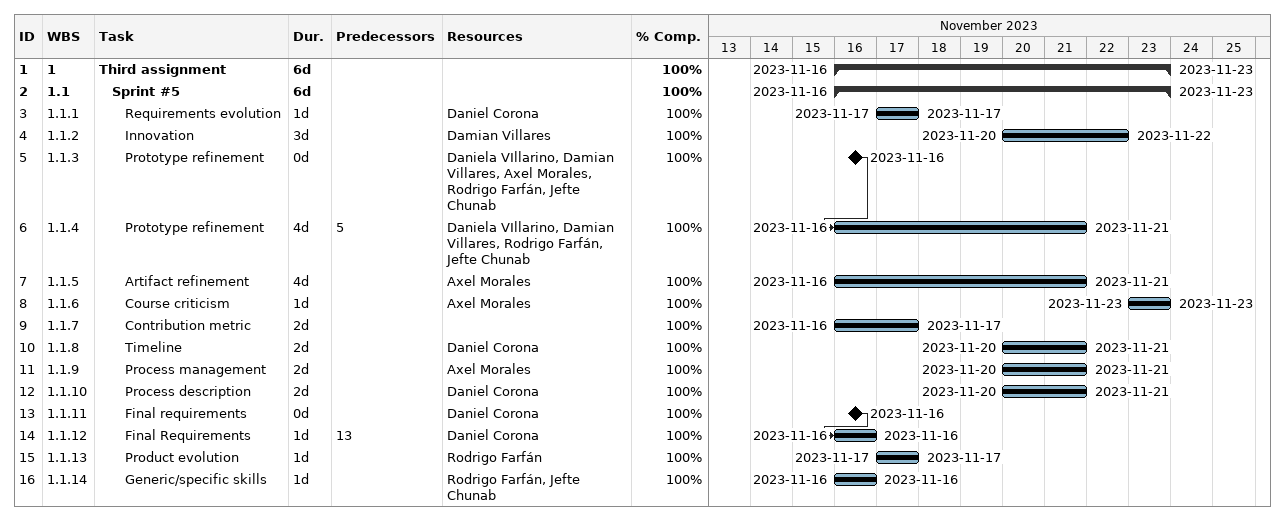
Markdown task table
| ID | WBS | Task | Duration | Start | Finish | Predecessors | Resources | % complete |
|---|---|---|---|---|---|---|---|---|
| 1 | 1 | **Third assignment** | 6d | 2023-11-16 | 2023-11-23 |  |  | 100 |
| 2 | 1.1 | **Sprint #5** | 6d | 2023-11-16 | 2023-11-23 |  |  | 100 |
| 3 | 1.1.1 | Requirements evolution | 1d | 2023-11-17 | 2023-11-17 |  | Daniel Corona | 100 |
| 4 | 1.1.2 | Innovation | 3d | 2023-11-20 | 2023-11-22 |  | Damian Villares | 100 |
| 5 | 1.1.3 | Prototype refinement | 0d | 2023-11-16 | 2023-11-16 |  | Daniela VIllarino, Damian Villares, Axel Morales, Rodrigo Farfán, Jefte Chunab | 100 |
| 6 | 1.1.4 | Prototype refinement | 4d | 2023-11-16 | 2023-11-21 | 5 | Daniela VIllarino, Damian Villares, Rodrigo Farfán, Jefte Chunab | 100 |
| 7 | 1.1.5 | Artifact refinement | 4d | 2023-11-16 | 2023-11-21 |  | Axel Morales | 100 |
| 8 | 1.1.6 | Course criticism | 1d | 2023-11-23 | 2023-11-23 |  | Axel Morales | 100 |
| 9 | 1.1.7 | Contribution metric | 2d | 2023-11-16 | 2023-11-17 |  |  | 100 |
| 10 | 1.1.8 | Timeline | 2d | 2023-11-20 | 2023-11-21 |  | Daniel Corona | 100 |
| 11 | 1.1.9 | Process management | 2d | 2023-11-20 | 2023-11-21 |  | Axel Morales | 100 |
| 12 | 1.1.10 | Process description | 2d | 2023-11-20 | 2023-11-21 |  | Daniel Corona | 100 |
| 13 | 1.1.11 | Final requirements | 0d | 2023-11-16 | 2023-11-16 |  | Daniel Corona | 100 |
| 14 | 1.1.12 | Final Requirements | 1d | 2023-11-16 | 2023-11-16 | 13 | Daniel Corona | 100 |
| 15 | 1.1.13 | Product evolution | 1d | 2023-11-17 | 2023-11-17 |  | Rodrigo Farfán | 100 |
| 16 | 1.1.14 | Generic/specific skills | 1d | 2023-11-16 | 2023-11-16 |  | Rodrigo Farfán, Jefte Chunab | 100 |
